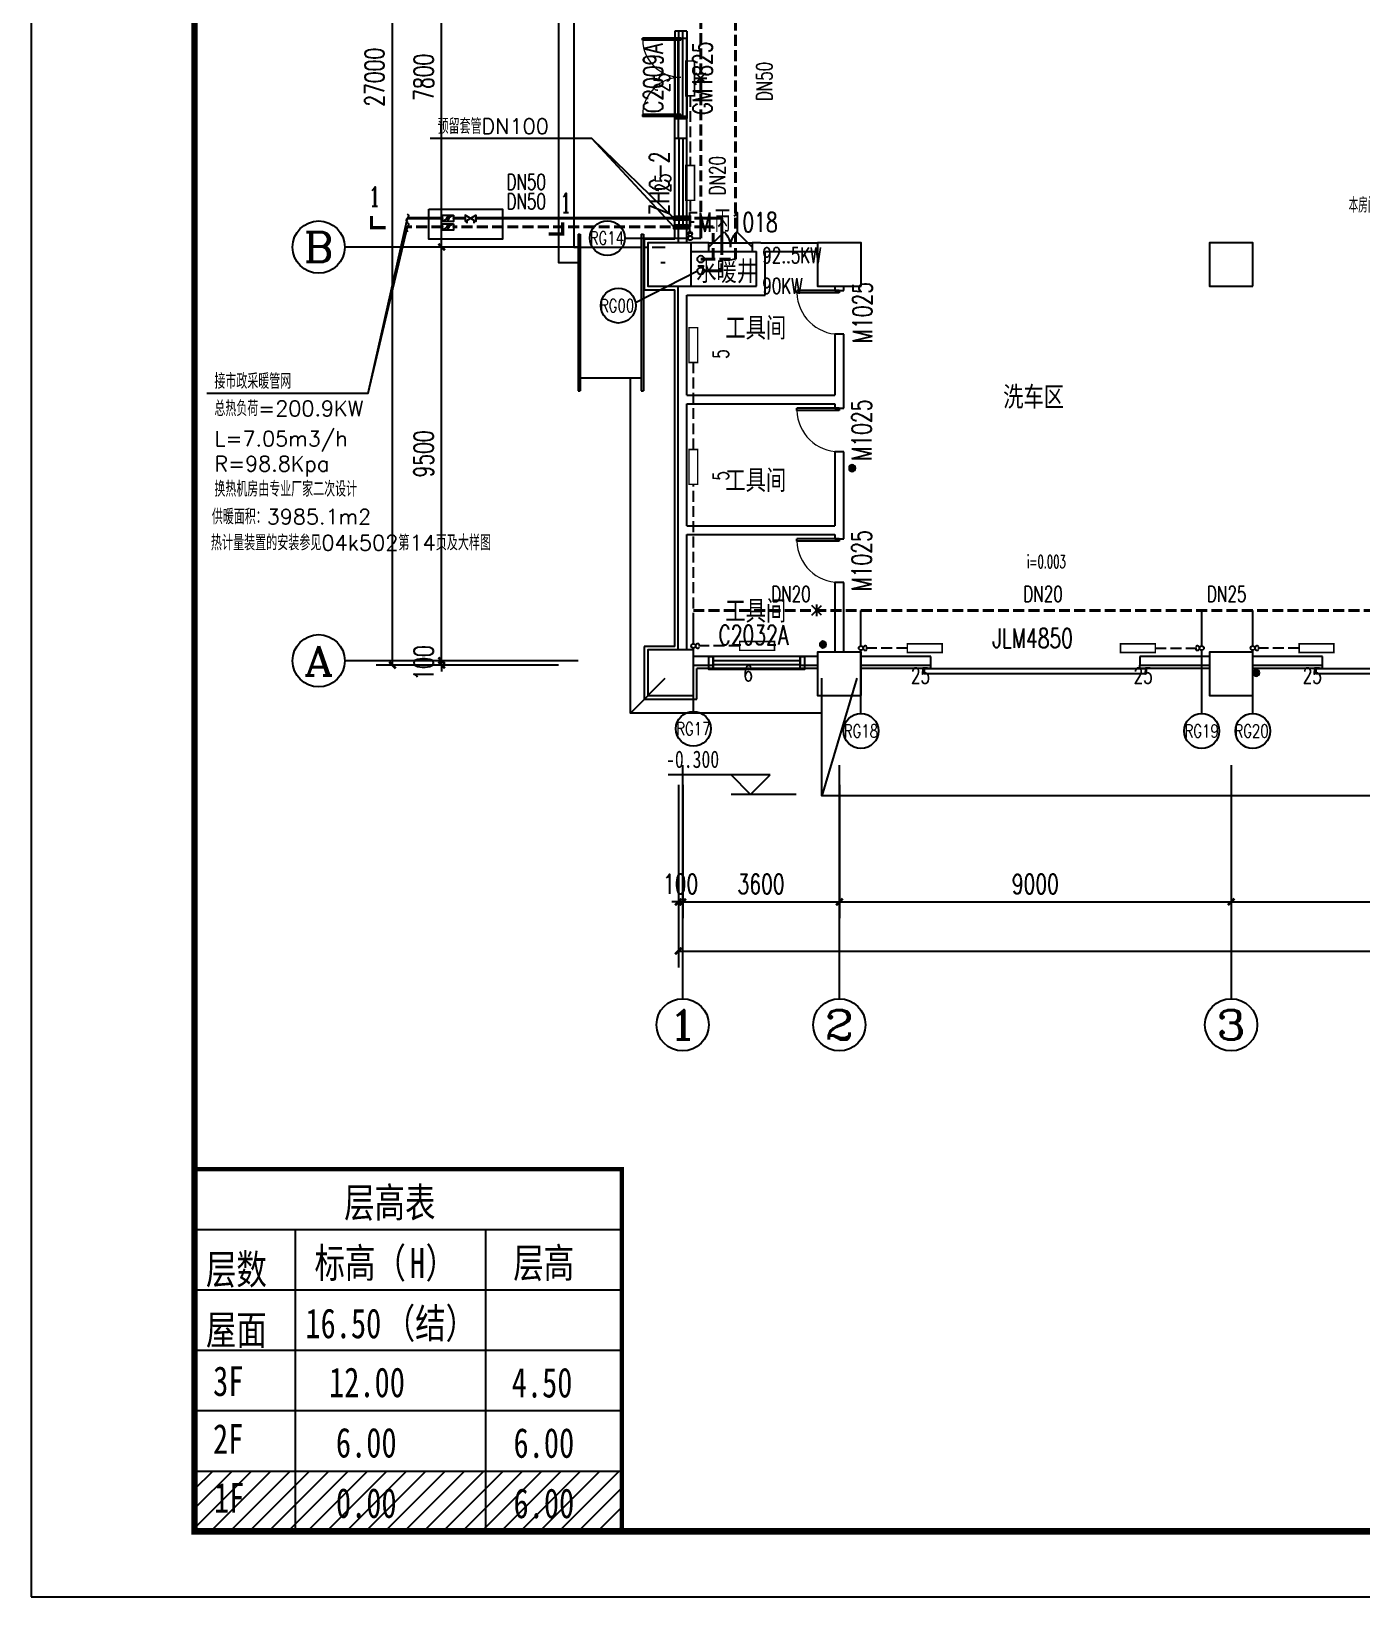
# Model space of a CAD drawing. Extents: x -37230 to 424755, y -141014 to 127947.
# Drawn here: x 52230 to 82791, y -3727 to 32221 of the extents above; entities that cross this region are included whole.
import ezdxf
from ezdxf.enums import TextEntityAlignment as Align

# ---------------------------------------------------------------- set-up
doc = ezdxf.new("R2010")
doc.units = 0
doc.header["$LTSCALE"] = 1000
doc.header["$MEASUREMENT"] = 0
doc.linetypes.add('DASH', pattern=[0.35, 0.25, -0.1])
for name, color, linetype in [('AXIS', 3, 'Continuous'), ('AXIS_TEXT', 7, 'Continuous'), ('COLUMN', 8, 'Continuous'), ('DIM-暖供水', 3, 'Continuous'), ('DIM_SYMB', 3, 'Continuous'), ('EQ-TH', 7, 'Continuous'), ('LINE_LOOK(看线)', 215, 'Continuous'), ('PIPE-暖供支管', 4, 'Continuous'), ('PIPE-暖回支管', 4, 'DASH'), ('PIPE_DIM', 3, 'Continuous'), ('PUB_TAB(表格及表格文字)', 7, 'Continuous'), ('PUB_Title(图框)', 130, 'Continuous'), ('S_GROUND(给排水)', 143, 'Continuous'), ('SURFACE', 5, 'Continuous'), ('TH-散热器', 4, 'Continuous'), ('TH_TEXT', 7, 'Continuous'), ('TWT_TITLE', 7, 'Continuous'), ('VALVE-暖供水', 7, 'Continuous'), ('VALVE-暖回水', 7, 'Continuous'), ('VPIPE-暖供水', 3, 'Continuous'), ('WINDOW_TEXT', 8, 'Continuous'), ('暖--文字', 3, 'Continuous'), ('暖通底图', 8, 'Continuous'), ('设备以及附件层', 7, 'Continuous')]:
    doc.layers.add(name, color=color, linetype=linetype)
doc.layers.add('PIPE-暖供水', color=1, linetype='Continuous', lineweight=40)
doc.layers.add('PIPE-暖回水', color=2, linetype='DASH', lineweight=40)
doc.styles.add('-宋体', font='', dxfattribs={"width": 0.75})
doc.styles.add('_TCH_AXIS', font='COMPLEX', dxfattribs={"bigfont": 'GBCBIG'})
doc.styles.add('_TCH_DIM', font='SIMPLEX', dxfattribs={"bigfont": 'GBCBIG'})
doc.styles.add('_TCH_DIM_T3', font='SIMPLEX', dxfattribs={"width": 0.705882, "bigfont": 'GBCBIG'})
doc.styles.add('_TCH_LABEL', font='COMPLEX', dxfattribs={"bigfont": 'GBCBIG'})
doc.styles.add('_TCH_WINDOW', font='SIMPLEX', dxfattribs={"height": 3.5, "bigfont": 'GBCBIG'})
doc.styles.add('_THVAC_DIM', font='SIMPLEX', dxfattribs={"width": 0.8, "height": 3.5, "bigfont": 'HZTXT'})
doc.styles.add('_THVAC_SERIAL', font='COMPLEX', dxfattribs={"width": 0.8, "height": 3.5, "bigfont": 'HZTXT'})
doc.styles.add('COMPLEX', font='COMPLEX')
doc.styles.add('DIM_FONT', font='SIMPLEX', dxfattribs={"width": 0.7, "bigfont": 'GBCBIG'})
doc.styles.get('-宋体').set_extended_font_data('SimSun')
doc.dimstyles.new('_TCH_ARCH&&150', dxfattribs={"dimscale": 1.5, "dimtxt": 350, "dimasz": 100, "dimexe": 250, "dimexo": 300, "dimgap": 100, "dimtad": 1, "dimdec": 0, "dimzin": 0, "dimdsep": 46, "dimtxsty": 'DIM_FONT', "dimblk": 'ARCHTICK', "dimcen": 0.09, "dimclrt": 7, "dimazin": 2, "dimtfac": 1, "dimtdec": 0, "dimtix": 1, "dimtmove": 2, "dimatfit": 3, "dimfxl": 0, "dimtolj": 1, "dimtzin": 0, "dimarcsym": 0})

# ---------------------------------------------------------------- blocks, each defined once
blk = doc.blocks.new('geipaishuiguan')
at = {"layer": 'S_GROUND(给排水)'}
for p, q in [((-50313, 82116), (-50313, 81971)), ((-50275, 82043), (-50313, 82043)), ((-50275, 82116), (-50275, 81971))]:
    blk.add_line(p, q, dxfattribs=at)
for radius in [75, 50]:
    blk.add_circle((-50294, 82043), radius, dxfattribs=at)
blk = doc.blocks.new('gouzaozhuyi')
at = {"layer": 'COLUMN'}
blk.add_lwpolyline([(-113223, -21566), (-113223, -21866), (-113323, -21866), (-113323, -21566), (-113223, -21566)], dxfattribs=at)
blk = doc.blocks.new('我')
at = {"layer": 'TWT_TITLE'}
blk.add_lwpolyline([(-144001, -68537), (-54901, -68537), (-54901, -5537), (-144001, -5537)], close=True, dxfattribs=at)
at = {"layer": 'TWT_TITLE', "const_width": 150}
blk.add_lwpolyline([(-140251, -67037), (-56401, -67037), (-56401, -7037), (-140251, -7037)], close=True, dxfattribs=at)
blk = doc.blocks.new('_ArchTick')
at = {"color": 0, "linetype": 'ByBlock', "const_width": 0.4}
blk.add_lwpolyline([(-0.5, -0.5), (0.5, 0.5)], dxfattribs=at)
blk = doc.blocks.new('*D70')
at = {"layer": 'AXIS', "color": 0, "lineweight": -2}
for p, q in [((64341, 35065), (61278, 35065)), ((61653, 27265), (61653, 35065)), ((64341, 27265), (61278, 27265))]:
    blk.add_line(p, q, dxfattribs=at)
at = {"layer": 'Defpoints', "color": 0}
for p in [(61653, 35065), (64791, 35065), (64791, 27265)]:
    blk.add_point(p, dxfattribs=at)
at = {"layer": 'AXIS', "color": 0, "lineweight": -2, "xscale": 150, "yscale": 150, "zscale": 150}
for p, rotation in [((61653, 35065), 90), ((61653, 27265), 270)]:
    blk.add_blockref('_ArchTick', p, dxfattribs=dict(at, rotation=rotation))
at = {"layer": 'AXIS', "color": 7, "insert": (61240, 31165), "char_height": 446.2, "attachment_point": 5, "rotation": 90, "style": '_TCH_DIM_T3'}
blk.add_mtext('\\A1;7800', dxfattribs=at)
blk = doc.blocks.new('*D71')
at = {"layer": 'AXIS', "color": 0, "lineweight": -2}
for p, q in [((64341, 27265), (61278, 27265)), ((61653, 17765), (61653, 27265)), ((64341, 17765), (61278, 17765))]:
    blk.add_line(p, q, dxfattribs=at)
at = {"layer": 'Defpoints', "color": 0}
for p in [(61653, 27265), (64791, 27265), (64791, 17765)]:
    blk.add_point(p, dxfattribs=at)
at = {"layer": 'AXIS', "color": 0, "lineweight": -2, "xscale": 150, "yscale": 150, "zscale": 150}
for p, rotation in [((61653, 27265), 90), ((61653, 17765), 270)]:
    blk.add_blockref('_ArchTick', p, dxfattribs=dict(at, rotation=rotation))
at = {"layer": 'AXIS', "color": 7, "insert": (61240, 22515), "char_height": 446.2, "attachment_point": 5, "rotation": 90, "style": '_TCH_DIM_T3'}
blk.add_mtext('\\A1;9500', dxfattribs=at)
blk = doc.blocks.new('*D72')
at = {"layer": 'AXIS', "color": 0, "lineweight": -2}
for p, q in [((64341, 17765), (61278, 17765)), ((64341, 17665), (61278, 17665)), ((61653, 17765), (61653, 17915)), ((61653, 17665), (61653, 17765)), ((61653, 17665), (61653, 17515))]:
    blk.add_line(p, q, dxfattribs=at)
at = {"layer": 'Defpoints', "color": 0}
for p in [(61653, 17765), (64791, 17765), (64791, 17665)]:
    blk.add_point(p, dxfattribs=at)
at = {"layer": 'AXIS', "color": 0, "lineweight": -2, "xscale": 150, "yscale": 150, "zscale": 150}
for p, rotation in [((61653, 17765), 270), ((61653, 17665), 90)]:
    blk.add_blockref('_ArchTick', p, dxfattribs=dict(at, rotation=rotation))
at = {"layer": 'AXIS', "color": 7, "insert": (61240, 17715), "char_height": 446.2, "attachment_point": 5, "rotation": 90, "style": '_TCH_DIM_T3'}
blk.add_mtext('\\A1;100', dxfattribs=at)
blk = doc.blocks.new('*D73')
at = {"layer": 'AXIS', "color": 0, "lineweight": -2}
for p, q in [((64341, 44665), (60149, 44665)), ((60524, 17665), (60524, 44665)), ((64341, 17665), (60149, 17665))]:
    blk.add_line(p, q, dxfattribs=at)
at = {"layer": 'Defpoints', "color": 0}
for p in [(60524, 44665), (64791, 44665), (64791, 17665)]:
    blk.add_point(p, dxfattribs=at)
at = {"layer": 'AXIS', "color": 0, "lineweight": -2, "xscale": 150, "yscale": 150, "zscale": 150}
for p, rotation in [((60524, 44665), 90), ((60524, 17665), 270)]:
    blk.add_blockref('_ArchTick', p, dxfattribs=dict(at, rotation=rotation))
at = {"layer": 'AXIS', "color": 7, "insert": (60111, 31165), "char_height": 446.2, "attachment_point": 5, "rotation": 90, "style": '_TCH_DIM_T3'}
blk.add_mtext('\\A1;27000', dxfattribs=at)
blk = doc.blocks.new('*D74')
at = {"layer": 'AXIS', "color": 0, "lineweight": -2}
for p, q in [((67091, 14915), (67091, 11852)), ((67191, 14915), (67191, 11852)), ((67091, 12227), (66941, 12227)), ((67091, 12227), (67191, 12227)), ((67191, 12227), (67341, 12227))]:
    blk.add_line(p, q, dxfattribs=at)
at = {"layer": 'Defpoints', "color": 0}
for p in [(67091, 15365), (67191, 15365), (67191, 12227)]:
    blk.add_point(p, dxfattribs=at)
at = {"layer": 'AXIS', "color": 0, "lineweight": -2, "xscale": 150, "yscale": 150, "zscale": 150}
blk.add_blockref('_ArchTick', (67091, 12227), dxfattribs=at)
at = {"layer": 'AXIS', "color": 0, "lineweight": -2, "xscale": 150, "yscale": 150, "zscale": 150, "rotation": 180}
blk.add_blockref('_ArchTick', (67191, 12227), dxfattribs=at)
at = {"layer": 'AXIS', "color": 7, "insert": (67141, 12639), "char_height": 446.2, "attachment_point": 5, "style": '_TCH_DIM_T3'}
blk.add_mtext('\\A1;100', dxfattribs=at)
blk = doc.blocks.new('*D75')
at = {"layer": 'AXIS', "color": 0, "lineweight": -2}
for p, q in [((67191, 14915), (67191, 11852)), ((70791, 14915), (70791, 11852)), ((67191, 12227), (70791, 12227))]:
    blk.add_line(p, q, dxfattribs=at)
at = {"layer": 'Defpoints', "color": 0}
for p in [(67191, 15365), (70791, 15365), (70791, 12227)]:
    blk.add_point(p, dxfattribs=at)
at = {"layer": 'AXIS', "color": 0, "lineweight": -2, "xscale": 150, "yscale": 150, "zscale": 150, "rotation": 180}
blk.add_blockref('_ArchTick', (67191, 12227), dxfattribs=at)
at = {"layer": 'AXIS', "color": 0, "lineweight": -2, "xscale": 150, "yscale": 150, "zscale": 150}
blk.add_blockref('_ArchTick', (70791, 12227), dxfattribs=at)
at = {"layer": 'AXIS', "color": 7, "insert": (68991, 12639), "char_height": 446.2, "attachment_point": 5, "style": '_TCH_DIM_T3'}
blk.add_mtext('\\A1;3600', dxfattribs=at)
blk = doc.blocks.new('*D76')
at = {"layer": 'AXIS', "color": 0, "lineweight": -2}
for p, q in [((70791, 14915), (70791, 11852)), ((79791, 14915), (79791, 11852)), ((70791, 12227), (79791, 12227))]:
    blk.add_line(p, q, dxfattribs=at)
at = {"layer": 'Defpoints', "color": 0}
for p in [(70791, 15365), (79791, 15365), (79791, 12227)]:
    blk.add_point(p, dxfattribs=at)
at = {"layer": 'AXIS', "color": 0, "lineweight": -2, "xscale": 150, "yscale": 150, "zscale": 150, "rotation": 180}
blk.add_blockref('_ArchTick', (70791, 12227), dxfattribs=at)
at = {"layer": 'AXIS', "color": 0, "lineweight": -2, "xscale": 150, "yscale": 150, "zscale": 150}
blk.add_blockref('_ArchTick', (79791, 12227), dxfattribs=at)
at = {"layer": 'AXIS', "color": 7, "insert": (75291, 12639), "char_height": 446.2, "attachment_point": 5, "style": '_TCH_DIM_T3'}
blk.add_mtext('\\A1;9000', dxfattribs=at)
blk = doc.blocks.new('*D77')
at = {"layer": 'AXIS', "color": 0, "lineweight": -2}
for p, q in [((79791, 14915), (79791, 11852)), ((88791, 14915), (88791, 11852)), ((79791, 12227), (88791, 12227))]:
    blk.add_line(p, q, dxfattribs=at)
at = {"layer": 'Defpoints', "color": 0}
for p in [(79791, 15365), (88791, 15365), (88791, 12227)]:
    blk.add_point(p, dxfattribs=at)
at = {"layer": 'AXIS', "color": 0, "lineweight": -2, "xscale": 150, "yscale": 150, "zscale": 150, "rotation": 180}
blk.add_blockref('_ArchTick', (79791, 12227), dxfattribs=at)
at = {"layer": 'AXIS', "color": 0, "lineweight": -2, "xscale": 150, "yscale": 150, "zscale": 150}
blk.add_blockref('_ArchTick', (88791, 12227), dxfattribs=at)
at = {"layer": 'AXIS', "color": 7, "insert": (84291, 12639), "char_height": 446.2, "attachment_point": 5, "style": '_TCH_DIM_T3'}
blk.add_mtext('\\A1;9000', dxfattribs=at)
blk = doc.blocks.new('*D83')
at = {"layer": 'AXIS', "color": 0, "lineweight": -2}
for p, q in [((67091, 14915), (67091, 10723)), ((116491, 14915), (116491, 10723)), ((67091, 11098), (116491, 11098))]:
    blk.add_line(p, q, dxfattribs=at)
at = {"layer": 'Defpoints', "color": 0}
for p in [(67091, 15365), (116491, 15365), (116491, 11098)]:
    blk.add_point(p, dxfattribs=at)
at = {"layer": 'AXIS', "color": 0, "lineweight": -2, "xscale": 150, "yscale": 150, "zscale": 150, "rotation": 180}
blk.add_blockref('_ArchTick', (67091, 11098), dxfattribs=at)
at = {"layer": 'AXIS', "color": 0, "lineweight": -2, "xscale": 150, "yscale": 150, "zscale": 150}
blk.add_blockref('_ArchTick', (116491, 11098), dxfattribs=at)
at = {"layer": 'AXIS', "color": 7, "insert": (91791, 11510), "char_height": 446.2, "attachment_point": 5, "style": '_TCH_DIM_T3'}
blk.add_mtext('\\A1;49400', dxfattribs=at)
blk = doc.blocks.new('_AXISO')
blk.add_circle((0, 0), 0.5)
at = {"layer": 'AXIS_TEXT', "style": 'COMPLEX', "width": 1.041667}
blk.add_attdef('A', text='', height=0.56, dxfattribs=at).set_placement((-0.25, -0.28), (0.25, -0.28), align=Align.FIT)
blk = doc.blocks.new('$DorLib2D$00000116')
at = {"color": 0}
for p, q in [((-0.5, 0), (-0.146, 0.354)), ((0.5, 0), (0.146, 0.354))]:
    blk.add_line(p, q, dxfattribs=at)
for centre, start, end in [((-0.5, 0), 0, 45), ((0.5, 0), 135, 180)]:
    blk.add_arc(centre, 0.5, start, end, dxfattribs=at)
blk = doc.blocks.new('$DorLib2D$00000001')
for p, q in [((0.45, 0.975), (0.5, 0.975)), ((0.45, 0), (0.45, 0.975)), ((0.5, 0), (0.5, 0.975)), ((0.5, 0), (0.45, 0))]:
    blk.add_line(p, q)
at = {"lineweight": 13}
blk.add_arc((0.475, 0), 0.975, 91.4693, 180, dxfattribs=at)
blk = doc.blocks.new('$DorLib2D$00000002')
for p, q in [((-0.5, 0), (-0.5, 0.4875)), ((-0.475, 0.4875), (-0.5, 0.4875)), ((-0.475, 0), (-0.475, 0.4875)), ((0.475, 0), (0.475, 0.4875)), ((0.475, 0.4875), (0.5, 0.4875)), ((0.5, 0), (0.5, 0.4875)), ((-0.5, 0), (-0.475, 0)), ((0.5, 0), (0.475, 0))]:
    blk.add_line(p, q)
at = {"lineweight": 13}
for centre, start, end in [((-0.4875, 0), 0, 88.53072), ((0.4875, 0), 91.46928, 180)]:
    blk.add_arc(centre, 0.4875, start, end, dxfattribs=at)
blk = doc.blocks.new('$DorLib2D$00000126')
at = {"color": 0, "linetype": 'Continuous'}
for p, q in [((-0.532, 0.5), (-0.532, 0.9)), ((0.532, 0.9), (0.532, 0.5))]:
    blk.add_line(p, q, dxfattribs=at)
at = {"color": 0, "linetype": 'DASH'}
for p, q in [((-0.532, 0.9), (0.532, 0.9)), ((-0.532, 0.5), (0.532, 0.5))]:
    blk.add_line(p, q, dxfattribs=at)
blk = doc.blocks.new('$WINLIB2D$00000001')
at = {"color": 0}
for points in [[(-0.5, 0.5), (-0.5, -0.5)], [(-0.5, 0.5), (0.5, 0.5)], [(0.5, -0.5), (0.5, 0.5)], [(0.5, 0.167), (-0.5, 0.167)], [(0.5, -0.167), (-0.5, -0.167)], [(-0.5, -0.5), (0.5, -0.5)]]:
    blk.add_lwpolyline(points, dxfattribs=at)
blk = doc.blocks.new('_FZH')
blk.add_lwpolyline([(-0.5, -0.5), (0.5, -0.5), (0.5, 0.5), (-0.5, 0.5)], close=True)
blk = doc.blocks.new('$VALVE$00000780')
at = {"layer": '设备以及附件层'}
for points in [[(-37, -37), (37, 37)], [(37, -37), (-37, 37)], [(0, 45), (0, -45)]]:
    blk.add_lwpolyline(points, dxfattribs=at)
blk = doc.blocks.new('$ThvacSys$00000040')
at = {"elevation": 0}
blk.add_lwpolyline([(7, -101, -0.575183), (0, 0, 0.604745), (-11, 101, 16.924828)], format="xyb", dxfattribs=at)
blk = doc.blocks.new('$VALVE$00000898')
blk.add_lwpolyline([(128, 74), (-128, -74), (-128, 74)], close=True)
blk.add_lwpolyline([(128, 74), (128, -74), (-128, -74)])
at = {"const_width": 50}
blk.add_lwpolyline([(0, 25, -1), (0, -25, -1)], format="xyb", close=True, dxfattribs=at)
for p in [(-128, 0), (128, 0)]:
    blk.add_point(p)
blk = doc.blocks.new('$VALVE$00000929')
blk.add_lwpolyline([(-125, -72), (125, 72), (125, -72), (-125, 72)], close=True)
for points in [[(-80, -46), (-80, -116)], [(80, -46), (80, -116)]]:
    blk.add_lwpolyline(points)
for p in [(-125, 0), (125, 0)]:
    blk.add_point(p)
blk = doc.blocks.new('i')
at = {"layer": 'AXIS'}
for p1, p2, distance, picture, middle in [((64791.4, 17665.2), (64791.4, 44665.2), 4267.7, '*D73', (60111.2, 31165.2)), ((64791.4, 27265.2), (64791.4, 35065.2), 3138.6, '*D70', (61240.3, 31165.2)), ((64791.4, 17765.2), (64791.4, 27265.2), 3138.6, '*D71', (61240.3, 22515.2)), ((64791.4, 17665.2), (64791.4, 17765.2), 3138.6, '*D72', (61240.3, 17715.2)), ((67091.4, 15365.2), (67191.4, 15365.2), -3138.6, '*D74', (67141.4, 12639.1)), ((67091.4, 15365.2), (116491.4, 15365.2), -4267.7, '*D83', (91791.4, 11510)), ((67191.4, 15365.2), (70791.4, 15365.2), -3138.6, '*D75', (68991.4, 12639.1)), ((70791.4, 15365.2), (79791.4, 15365.2), -3138.6, '*D76', (75291.4, 12639.1)), ((79791.4, 15365.2), (88791.4, 15365.2), -3138.6, '*D77', (84291.4, 12639.1))]:
    dim = blk.add_aligned_dim(p1=p1, p2=p2, distance=distance, dimstyle='_TCH_ARCH&&150', dxfattribs=at)
    dim.commit()
    dim.dimension.update_dxf_attribs({"geometry": picture, "text_midpoint": middle})

msp = doc.modelspace()

# ---------------------------------------------------------------- hatches: boundary and pattern name
at = {"layer": 'LINE_LOOK(看线)'}
h = msp.add_hatch(dxfattribs=at)
h.set_pattern_fill('ANSI31', color=256, scale=198, style=0)
h.set_pattern_definition([(45, (-63234.24, -248498.12), (-222.26134, 222.26134), [])])
h.paths.add_polyline_path([(55980, -841.4), (65794.1, -841.4), (65794.1, -2227.4), (55980, -2227.4)])

# ---------------------------------------------------------------- linework, layer by layer
at = {"color": 3}
for p, q in [((65862.5, 27471.3), (67315.6, 27471.3, 750)), ((66110.3, 25996.1), (67530.1, 26719, 3000)), ((67438.6, 16603.1), (67438.6, 18056.2, 750)), ((71288.6, 16553.1), (71288.6, 18006.2, 750)), ((79115.7, 16553.1), (79115.7, 18006.2, 750)), ((80288.6, 16553.1), (80288.6, 18006.2, 750))]:
    msp.add_line(p, q, dxfattribs=at)
for points in [[(61362.1, 28132.6), (63057.1, 28132.6), (63057.1, 27449.9), (61362.1, 27449.9)], [(66992.7, 27974.9), (67311.1, 27974.9), (67311.1, 27880.9), (66992.7, 27880.9)], [(66992.7, 27774.9), (67311.1, 27774.9), (67311.1, 27680.9), (66992.7, 27680.9)]]:
    msp.add_lwpolyline(points, close=True)
at = {"layer": 'AXIS'}
for p, q in [((64791.4, 27265.2), (59431.4, 27265.2)), ((64791.4, 17765.2), (59431.4, 17765.2)), ((67191.4, 15365.2), (67191.4, 10005.2)), ((70791.4, 15365.2), (70791.4, 10005.2)), ((79791.4, 15365.2), (79791.4, 10005.2))]:
    msp.add_line(p, q, dxfattribs=at)
at = {"layer": 'DIM-暖供水'}
msp.add_lwpolyline([(74821, 19788.3, 0, 0, 0), (76121, 19788.3, 53.3, 0, 0), (76321, 19788.3, 0, 0, 0)], format="xyseb", dxfattribs=at)
for centre in [(65462.5, 27471.3), (67438.6, 16203.1), (71288.6, 16153.1), (79115.7, 16153.1), (80288.6, 16153.1)]:
    msp.add_circle(centre, 400, dxfattribs=at)
at = {"layer": 'DIM_SYMB', "color": 3}
for points in [[(61390.1, 29769.3), (65099.1, 29769.3), (66992.7, 27727.9)], [(61390.1, 29769.3), (65099.1, 29769.3), (66992.7, 27927.9)], [(56261.8, 23914.6), (59970.8, 23914.6), (60869.5, 27927.9)], [(56261.8, 23914.6), (59970.8, 23914.6), (60869.5, 27727.9)]]:
    msp.add_lwpolyline(points, dxfattribs=at)
at = {"layer": 'LINE_LOOK(看线)'}
msp.add_lwpolyline([(55980, -841.4), (65794.1, -841.4), (65794.1, -2227.4), (55980, -2227.4)], close=True, dxfattribs=at)
at = {"layer": 'PIPE-暖供支管', "linetype": 'Continuous'}
for p, q in [((67415.6, 27471.3), (67610.1, 27471.3)), ((71288.6, 18106.2), (71288.6, 18923.7)), ((79115.7, 18106.2), (79115.7, 18923.7)), ((80288.6, 18106.2), (80288.6, 18923.7)), ((67438.6, 18156.2), (67438.6, 18618.9))]:
    msp.add_line(p, q, dxfattribs=at)
for centre in [(67365.6, 27471.3), (67438.6, 18106.2), (67438.6, 18106.2), (71288.6, 18056.2), (71288.6, 18056.2), (79115.7, 18056.2), (79115.7, 18056.2), (80288.6, 18056.2), (80288.6, 18056.2)]:
    msp.add_circle(centre, 50, dxfattribs=at)
at = {"layer": 'PIPE-暖供水', "linetype": 'Continuous'}
for p, q in [((61673.5, 27927.9), (60869.5, 27927.9)), ((62193.3, 27927.9), (61929.5, 27927.9)), ((67265.6, 27927.9), (62443.7, 27927.9)), ((68095.7, 27927.9), (67465.6, 27927.9)), ((68095.7, 27088.6), (68095.7, 27927.9)), ((67690.1, 26719), (68095.7, 26719)), ((68095.7, 26719), (68095.7, 26888.6))]:
    msp.add_line(p, q, dxfattribs=at)
at = {"layer": 'PIPE-暖回支管', "linetype": 'DASH'}
for p, q in [((67365.6, 30738.2), (67365.6, 29138.2)), ((67365.6, 28338.2), (67365.6, 27571.3)), ((67438.6, 22617.8), (67438.6, 24615.2)), ((67438.6, 18618.9), (67438.6, 21816)), ((68503.3, 18106.2), (67538.6, 18106.2)), ((72353.3, 18056.2), (71388.6, 18056.2)), ((78051, 18056.2), (79015.7, 18056.2)), ((81353.3, 18056.2), (80388.6, 18056.2))]:
    msp.add_line(p, q, dxfattribs=at)
for centre, start, end in [((67365.6, 27571.3), 135, 45), ((67538.6, 18106.2), 45, 315), ((71388.6, 18056.2), 45, 315), ((79015.7, 18056.2), 225, 135), ((80388.6, 18056.2), 45, 315)]:
    msp.add_arc(centre, 50, start, end, dxfattribs=at)
at = {"layer": 'PIPE-暖回水', "linetype": 'DASH'}
for p, q in [((67610.1, 27727.9), (67610.1, 34696.2)), ((68404.3, 26988.6), (68404.3, 34419.1)), ((61673.5, 27727.9), (60869.5, 27727.9)), ((67265.6, 27727.9), (61929.5, 27727.9)), ((67610.1, 27727.9), (67465.6, 27727.9)), ((67610.1, 27471.3), (67610.1, 27727.9)), ((67895.7, 27727.9), (67610.1, 27727.9)), ((67895.7, 26988.6), (67895.7, 27727.9)), ((67610.1, 26988.6), (67895.7, 26988.6)), ((67690.1, 26988.6), (68404.3, 26988.6)), ((67438.6, 18923.7), (103327.4, 18923.7))]:
    msp.add_line(p, q, dxfattribs=at)
at = {"layer": 'PIPE_DIM'}
msp.add_circle((65714, 25921.9), 400, dxfattribs=at)
at = {"layer": 'PUB_TAB(表格及表格文字)', "const_width": 99}
msp.add_lwpolyline([(55964.7, -2227.4), (65794.1, -2227.4), (65794.1, 6088.6), (55964.7, 6088.6)], close=True, dxfattribs=at)
at = {"layer": 'PUB_TAB(表格及表格文字)'}
for points in [[(55964.7, 4702.6), (65794.1, 4702.6)], [(58293.1, 4702.6), (58293.1, -2227.4)], [(62664.8, 4702.6), (62664.8, -2227.4)], [(55964.7, 3316.6), (65794.1, 3316.6)], [(55964.7, 1930.6), (65794.1, 1930.6)], [(55964.7, 1930.6), (65794.1, 1930.6)], [(55964.7, 544.6), (65794.1, 544.6)], [(55964.7, -841.4), (65794.1, -841.4)]]:
    msp.add_lwpolyline(points, dxfattribs=at)
at = {"layer": 'SURFACE', "color": 8}
for p, q in [((67011.4, 32065.2), (67091.4, 32065.2)), ((67011.4, 32065.2), (67011.4, 30220.8)), ((67011.4, 30265.2), (67091.4, 30265.2)), ((67011.4, 29765.2), (67011.4, 30265.2)), ((67011.4, 30220.8), (67091.4, 30220.8)), ((67011.4, 29765.2), (67091.4, 29765.2)), ((67011.4, 27765.2), (67091.4, 27765.2)), ((67011.4, 27445.2), (67011.4, 27765.2)), ((67011.4, 27445.2), (66311.4, 27445.2)), ((66311.4, 27445.2), (66311.4, 26285.2)), ((66311.4, 26285.2), (67011.4, 26285.2)), ((67011.4, 26265.2), (67011.4, 26285.2)), ((67011.4, 23765.2), (67011.4, 26265.2)), ((67011.4, 20765.2), (67011.4, 23765.2)), ((67011.4, 18095.2), (67011.4, 20765.2)), ((67011.4, 18095.2), (66311.4, 18095.2)), ((66311.4, 18095.2), (66311.4, 16885.2)), ((67891.4, 17585.2), (67891.4, 17665.2)), ((69891.4, 17585.2), (69891.4, 17665.2)), ((72891.4, 17585.2), (72891.4, 17665.2)), ((77691.4, 17585.2), (77691.4, 17665.2)), ((81891.4, 17585.2), (81891.4, 17665.2)), ((67891.4, 17585.2), (67521.4, 17585.2)), ((67521.4, 16885.2), (67521.4, 17585.2)), ((70291.4, 17585.2), (69891.4, 17585.2)), ((72891.4, 17585.2), (71291.4, 17585.2)), ((79291.4, 17585.2), (77691.4, 17585.2)), ((81891.4, 17585.2), (80291.4, 17585.2)), ((66311.4, 16885.2), (67521.4, 16885.2))]:
    msp.add_line(p, q, dxfattribs=at)
at = {"layer": 'TH-散热器', "color": 3, "const_width": 35}
for points in [[(67265.6, 31538.2), (67265.6, 30738.2), (67465.6, 30738.2), (67465.6, 31538.2)], [(67265.6, 29138.2), (67265.6, 28338.2), (67465.6, 28338.2), (67465.6, 29138.2)], [(67338.6, 25415.7), (67338.6, 24615.7), (67538.6, 24615.7), (67538.6, 25415.7)], [(67338.6, 22616.4), (67338.6, 21816.4), (67538.6, 21816.4), (67538.6, 22616.4)], [(69303.3, 18206.2), (68503.3, 18206.2), (68503.3, 18006.2), (69303.3, 18006.2)], [(73153.3, 18156.2), (72353.3, 18156.2), (72353.3, 17956.2), (73153.3, 17956.2)], [(77251, 17956.2), (78051, 17956.2), (78051, 18156.2), (77251, 18156.2)], [(82153.3, 18156.2), (81353.3, 18156.2), (81353.3, 17956.2), (82153.3, 17956.2)]]:
    msp.add_lwpolyline(points, close=True, dxfattribs=at)
at = {"layer": 'VPIPE-暖供水', "linetype": 'Continuous'}
for centre in [(67610.1, 26988.6), (67610.1, 26719), (67610.1, 26719)]:
    msp.add_circle(centre, 80, dxfattribs=at)
at = {"layer": '暖--文字', "color": 6, "const_width": 75}
for points in [[(60044.5, 27983), (60044.5, 27713.8), (60367.6, 27713.8)], [(64438.5, 27833), (64438.5, 27563.8), (64115.5, 27563.8)]]:
    msp.add_lwpolyline(points, dxfattribs=at)
at = {"layer": '暖通底图', "color": 8}
for p, q in [((67011.4, 30265.2), (67011.4, 32065.2)), ((67091.4, 30220.8), (67091.4, 32065.2)), ((67091.4, 32065.2), (67291.4, 32065.2)), ((67291.4, 30265.2), (67291.4, 32065.2)), ((67291.4, 32065.2), (67291.4, 30220.8)), ((67291.4, 30265.2), (67091.4, 30265.2)), ((67091.4, 30265.2), (67091.4, 29765.2)), ((67291.4, 30220.8), (67091.4, 30220.8)), ((67291.4, 29765.2), (67291.4, 30265.2)), ((67091.4, 29765.2), (67291.4, 29765.2)), ((67291.4, 27765.2), (67091.4, 27765.2)), ((67091.4, 27765.2), (67091.4, 27365.2)), ((67291.4, 27365.2), (67291.4, 27765.2)), ((64791.4, 27565.2), (64841.4, 27565.2)), ((66241.4, 27565.2), (66291.4, 27565.2)), ((67791.4, 27365.2), (67391.4, 27365.2)), ((67791.4, 27165.2), (67791.4, 27365.2)), ((67791.4, 27365.2), (68791.4, 27365.2)), ((68991.4, 27365.2), (68791.4, 27365.2)), ((68791.4, 27365.2), (68791.4, 27165.2)), ((68991.4, 27365.2), (70291.4, 27365.2)), ((67391.4, 27165.2), (67791.4, 27165.2)), ((67791.4, 27165.2), (68791.4, 27165.2)), ((68791.4, 27165.2), (68891.4, 27165.2)), ((68891.4, 26365.2), (68891.4, 27165.2)), ((69091.4, 26165.2), (69091.4, 27165.2)), ((69091.4, 27165.2), (70291.4, 27165.2)), ((67091.4, 26265.2), (67091.4, 26365.2)), ((67091.4, 23765.2), (67091.4, 26265.2)), ((67291.4, 26365.2), (68891.4, 26365.2)), ((70691.4, 26365.2), (70691.4, 26265.2)), ((70691.4, 26265.2), (70891.4, 26265.2)), ((70891.4, 26265.2), (70891.4, 26365.2)), ((67291.4, 23865.2), (67291.4, 26165.2)), ((67291.4, 26165.2), (69091.4, 26165.2)), ((70891.4, 25265.2), (70691.4, 25265.2)), ((70691.4, 25265.2), (70691.4, 23865.2)), ((70891.4, 23765.2), (70891.4, 25265.2)), ((64841.4, 24265.2), (66241.4, 24265.2)), ((64791.4, 23965.2), (64841.4, 23965.2)), ((66241.4, 23965.2), (66291.4, 23965.2)), ((67091.4, 20765.2), (67091.4, 23765.2)), ((67291.4, 23865.2), (70691.4, 23865.2)), ((70891.4, 23565.2), (70891.4, 23765.2)), ((67291.4, 23665.2), (70691.4, 23665.2)), ((67291.4, 20865.2), (67291.4, 23665.2)), ((70691.4, 23665.2), (70691.4, 23565.2)), ((70691.4, 23565.2), (70891.4, 23565.2)), ((70891.4, 22565.2), (70691.4, 22565.2)), ((70691.4, 22565.2), (70691.4, 20865.2)), ((70891.4, 20765.2), (70891.4, 22565.2)), ((67291.4, 20865.2), (70691.4, 20865.2)), ((67091.4, 18015.2), (67091.4, 20765.2)), ((67291.4, 18015.2), (67291.4, 20665.2)), ((67291.4, 20665.2), (70691.4, 20665.2)), ((70691.4, 20665.2), (70691.4, 20565.2)), ((70691.4, 20565.2), (70891.4, 20565.2)), ((70891.4, 20565.2), (70891.4, 20765.2)), ((70891.4, 19565.2), (70691.4, 19565.2)), ((70691.4, 19565.2), (70691.4, 17965.2)), ((70891.4, 17965.2), (70891.4, 19565.2)), ((67891.4, 17865.2), (67441.4, 17865.2)), ((67441.4, 17665.2), (67891.4, 17665.2)), ((67891.4, 17665.2), (67891.4, 17865.2)), ((70291.4, 17865.2), (69891.4, 17865.2)), ((69891.4, 17865.2), (69891.4, 17665.2)), ((69891.4, 17665.2), (70291.4, 17665.2)), ((72891.4, 17865.2), (71291.4, 17865.2)), ((71291.4, 17665.2), (72891.4, 17665.2)), ((72891.4, 17665.2), (72891.4, 17865.2)), ((79291.4, 17865.2), (77691.4, 17865.2)), ((77691.4, 17865.2), (77691.4, 17665.2)), ((77691.4, 17665.2), (79291.4, 17665.2)), ((81891.4, 17865.2), (80291.4, 17865.2)), ((80291.4, 17665.2), (81891.4, 17665.2)), ((81891.4, 17665.2), (81891.4, 17865.2)), ((69891.4, 17565.2), (67891.4, 17565.2)), ((71191.4, 17365.2), (70391.4, 14665.2)), ((69203.5, 15147.9), (66856, 15147.9)), ((68753.5, 14697.9), (68303.5, 15147.9)), ((68753.5, 14697.9), (69203.5, 15147.9)), ((69803.5, 14697.9), (68303.5, 14697.9))]:
    msp.add_line(p, q, dxfattribs=at)
at = {"layer": '暖通底图'}
msp.add_lwpolyline([(66991.4, 38415.2), (64341.4, 38415.2), (64341.4, 26915.2), (64791.4, 26915.2)], dxfattribs=at)
at = {"layer": '暖通底图', "color": 8}
for points in [[(66991.4, 38065.2), (64691.4, 38065.2), (64691.4, 27265.2), (64891.4, 27265.2)], [(64791.4, 27565.2), (64791.4, 23965.2)], [(64841.4, 27565.2), (64841.4, 23965.2)], [(66241.4, 27565.2), (66241.4, 23965.2)], [(66291.4, 27565.2), (66291.4, 23965.2)], [(64841.4, 27265.2), (66241.4, 27265.2)], [(66291.4, 27265.2), (66391.4, 27265.2)], [(66491.4, 27265.2), (66691.4, 27265.2)], [(66691.4, 27265.2), (66791.4, 27265.2)], [(66691.4, 26915.2), (66791.4, 26915.2)], [(70391.4, 16565.2), (65991.4, 16565.2), (65991.4, 24265.2)], [(65991.4, 16565.2), (66791.4, 17365.2)], [(112391.4, 17365.2), (112391.4, 14665.2), (70391.4, 14665.2), (70391.4, 17365.2)]]:
    msp.add_lwpolyline(points, dxfattribs=at)

# ---------------------------------------------------------------- block references
msp.add_blockref('i', (3, 0.7))
at = {"layer": 'AXIS'}
ref = msp.add_blockref('_AXISO', (58831.4, 27265.2), dxfattribs=dict(at, xscale=1200, yscale=1200, zscale=1200))
ref.add_attrib('A', 'B', dxfattribs={"layer": 'AXIS_TEXT', "height": 678.8, "style": '_TCH_AXIS', "width": 1.235294}).set_placement((58492, 26925.8), (59170.8, 26925.8), align=Align.FIT)
ref = msp.add_blockref('_AXISO', (58831.4, 17765.2), dxfattribs=dict(at, xscale=1200, yscale=1200, zscale=1200))
ref.add_attrib('A', 'A', dxfattribs={"layer": 'AXIS_TEXT', "height": 678.8, "style": '_TCH_AXIS', "width": 1.166667}).set_placement((58492, 17425.8), (59170.8, 17425.8), align=Align.FIT)
ref = msp.add_blockref('_AXISO', (67191.4, 9405.2), dxfattribs=dict(at, xscale=1200, yscale=1200, zscale=1200))
ref.add_attrib('A', '1', dxfattribs={"layer": 'AXIS_TEXT', "height": 678.8, "style": '_TCH_AXIS', "width": 2.333333}).set_placement((66852, 9065.8), (67530.8, 9065.8), align=Align.FIT)
ref = msp.add_blockref('_AXISO', (70791.4, 9405.2), dxfattribs=dict(at, xscale=1200, yscale=1200, zscale=1200))
ref.add_attrib('A', '2', dxfattribs={"layer": 'AXIS_TEXT', "height": 678.8, "style": '_TCH_AXIS', "width": 1.5}).set_placement((70452, 9065.8), (71130.8, 9065.8), align=Align.FIT)
ref = msp.add_blockref('_AXISO', (79791.4, 9405.2), dxfattribs=dict(at, xscale=1200, yscale=1200, zscale=1200))
ref.add_attrib('A', '3', dxfattribs={"layer": 'AXIS_TEXT', "height": 678.8, "style": '_TCH_AXIS', "width": 1.5}).set_placement((79452, 9065.8), (80130.8, 9065.8), align=Align.FIT)
at = {"layer": 'EQ-TH'}
for p, rotation in [((60869.5, 27927.9), 180), ((60869.5, 27727.9), 179.9999999999997)]:
    msp.add_blockref('$ThvacSys$00000040', p, dxfattribs=dict(at, rotation=rotation))
at = {"layer": 'PUB_Title(图框)', "color": 3}
msp.add_blockref('我', (196231, 64809.9), dxfattribs=at)
at = {"layer": 'VALVE-暖供水', "xscale": 3, "yscale": 3, "zscale": 3, "rotation": 90}
msp.add_blockref('$VALVE$00000780', (67610.1, 31148.4), dxfattribs=at)
at = {"layer": 'VALVE-暖供水', "xscale": -1, "yscale": -1, "rotation": 180}
for name, p in [('$VALVE$00000898', (61801.5, 27927.9)), ('$VALVE$00000929', (62318.5, 27927.9))]:
    msp.add_blockref(name, p, dxfattribs=at)
at = {"layer": 'VALVE-暖供水', "xscale": 3, "yscale": 3, "zscale": 3}
msp.add_blockref('$VALVE$00000780', (70267.6, 18923.7), dxfattribs=at)
at = {"layer": 'VALVE-暖回水', "xscale": -1, "yscale": -1, "rotation": 179.9999999999997}
msp.add_blockref('$VALVE$00000898', (61801.5, 27727.9), dxfattribs=at)
at = {"layer": '暖通底图', "color": 8}
ref = msp.add_blockref('$DorLib2D$00000002', (67151.4, 31165.2), dxfattribs=dict(at, xscale=1800, yscale=1800, zscale=280, rotation=90))
ref.add_attrib('A', 'GM1825', (67870.9, 30302.7), dxfattribs={"layer": 'WINDOW_TEXT', "color": 8, "height": 446.25, "rotation": 90, "style": '_TCH_WINDOW', "width": 0.705882})
ref = msp.add_blockref('$WINLIB2D$00000001', (67151.4, 31220.8), dxfattribs=dict(at, xscale=-2000, yscale=-280, zscale=280, rotation=90))
ref.add_attrib('A', 'C2009A', (66741, 30343.3), dxfattribs={"layer": 'WINDOW_TEXT', "color": 8, "height": 446.25, "rotation": 90, "style": '_TCH_WINDOW', "width": 0.705882})
ref = msp.add_blockref('$WINLIB2D$00000001', (67151.4, 28765.2), dxfattribs=dict(at, xscale=2000, yscale=-280, zscale=280, rotation=90))
ref.add_attrib('A', 'ZHC-2', (66881, 27992.7), dxfattribs={"layer": 'WINDOW_TEXT', "color": 8, "height": 446.25, "rotation": 90, "style": '_TCH_WINDOW', "width": 0.705882})
at = {"layer": '暖通底图', "color": 8, "rotation": 90}
for p, xscale, yscale, zscale in [((66891.4, 26865.2), 1000, 1000, 1000), ((70791.4, 26865.2), 1000, 1000, 1000), ((79791.4, 26865.2), 1000, 1000, 1000), ((66916.4, 17490.2), 1050, 1050, 1050), ((70791.4, 17465.2), 1000, 1000, 1000), ((79791.4, 17465.2), 1000, 1000, 1000)]:
    msp.add_blockref('_FZH', p, dxfattribs=dict(at, xscale=xscale, yscale=yscale, zscale=zscale))
at = {"layer": '暖通底图', "color": 8, "xscale": -1000, "yscale": 1000, "zscale": 200}
msp.add_blockref('$DorLib2D$00000116', (68291.4, 27265.2), dxfattribs=at)
at = {"layer": '暖通底图', "color": 8}
ref = msp.add_blockref('$DorLib2D$00000001', (70791.4, 25765.2), dxfattribs=dict(at, xscale=1000, yscale=1000, zscale=200, rotation=90))
ref.add_attrib('A', 'M1025', (71544.6, 25060.2), dxfattribs={"layer": 'WINDOW_TEXT', "color": 8, "height": 446.25, "rotation": 90, "style": '_TCH_WINDOW', "width": 0.705882})
ref = msp.add_blockref('$DorLib2D$00000001', (70791.4, 23065.2), dxfattribs=dict(at, xscale=1000, yscale=1000, zscale=200, rotation=90))
ref.add_attrib('A', 'M1025', (71527, 22360.2), dxfattribs={"layer": 'WINDOW_TEXT', "color": 8, "height": 446.25, "rotation": 90, "style": '_TCH_WINDOW', "width": 0.705882})
at = {"layer": '暖通底图', "color": 8, "linetype": 'Continuous', "xscale": -1}
for p in [(20795.8, -59856.4), (20122.3, -63903.1)]:
    msp.add_blockref('geipaishuiguan', p, dxfattribs=at)
at = {"layer": '暖通底图', "color": 8}
ref = msp.add_blockref('$DorLib2D$00000001', (70791.4, 20065.2), dxfattribs=dict(at, xscale=1000, yscale=1000, zscale=200, rotation=90))
ref.add_attrib('A', 'M1025', (71527, 19360.2), dxfattribs={"layer": 'WINDOW_TEXT', "color": 8, "height": 446.25, "rotation": 90, "style": '_TCH_WINDOW', "width": 0.705882})
ref = msp.add_blockref('$WINLIB2D$00000001', (68891.4, 17725.2), dxfattribs=dict(at, xscale=2000, yscale=280, zscale=280, rotation=180))
ref.add_attrib('A', 'C2032A', (68013.9, 18134.6), dxfattribs={"layer": 'WINDOW_TEXT', "color": 8, "height": 446.25, "style": '_TCH_WINDOW', "width": 0.705882})
ref = msp.add_blockref('$DorLib2D$00000126', (75291.4, 17725.2), dxfattribs=dict(at, xscale=-4800, yscale=280, zscale=280, rotation=180))
ref.add_attrib('A', 'JLM4850', (74308.9, 18060.9), dxfattribs={"layer": 'WINDOW_TEXT', "color": 8, "height": 446.25, "style": '_TCH_WINDOW', "width": 0.705882})
ref = msp.add_blockref('$DorLib2D$00000126', (84291.4, 17725.2), dxfattribs=dict(at, xscale=-4800, yscale=280, zscale=280, rotation=180))
ref.add_attrib('A', 'JLM4850', (83308.9, 18060.9), dxfattribs={"layer": 'WINDOW_TEXT', "color": 8, "height": 446.25, "style": '_TCH_WINDOW', "width": 0.705882})
for p in [(181114.8, 39431.1), (183214.8, 39431.1)]:
    msp.add_blockref('gouzaozhuyi', p, dxfattribs=at)
at = {"layer": '暖通底图', "color": 8, "xscale": -1}
msp.add_blockref('geipaishuiguan', (30072.3, -64556.4), dxfattribs=at)

# ---------------------------------------------------------------- texts
at = {"layer": 'DIM-暖供水', "color": 7, "style": '_THVAC_DIM', "width": 0.564706}
msp.add_text('i=0.003', height=297.5, dxfattribs=at).set_placement((75099, 19893.3))
at = {"layer": 'DIM_SYMB', "color": 3, "style": '_TCH_DIM'}
for s, height, p in [('预留套管DN100', 350, (61564.4, 29865.3)), ('接市政采暖管网', 350, (56436.2, 24010.5)), ('总热负荷=200.9KW', 350, (56436.2, 23384.4)), ('L=7.05m3/h', 350, (56436.2, 22691.1)), ('R=98.8Kpa', 350, (56436.2, 22115.1)), ('换热机房由专业厂家二次设计', 350, (56436.2, 21534.9)), ('供暖面积：3985.1m2', 350, (56378.5, 20899.1)), ('热计量装置的安装参见04k502第14页及大样图', 352.593, (56356, 20299.7))]:
    msp.add_text(s, height=height, dxfattribs=at).set_placement(p)
at = {"layer": 'PUB_TAB(表格及表格文字)', "style": '-宋体', "width": 0.75}
for s, height, p in [('层高表', 683.54, (59416.3, 4983.6)), ('标高（', 683.54, (58736.9, 3593.8)), ('）', 683.5, (61288.8, 3593.8)), ('层高', 683.54, (63301.2, 3597.6)), ('层数', 683.54, (56241.9, 3447.7)), ('H', 683.5, (60924.3, 3593.8)), ('16.50', 683.54, (58526.2, 2207.8)), ('（结）', 683.54, (60349, 2207.8)), ('屋面', 683.54, (56241.9, 2061.7)), ('3F', 683.54, (56406.4, 881.4)), ('12.00', 683.54, (59069.3, 854.3)), ('4.50', 683.54, (63265.8, 848.1)), ('2F', 683.54, (56403.6, -446.6)), ('6.00', 683.54, (59227.3, -531.7)), ('6.00', 683.54, (63306.9, -537.9)), ('1F', 683.54, (56426.4, -1797)), ('0.00', 683.54, (59227.3, -1917.7)), ('6.00', 683.54, (63306.9, -1923.9))]:
    msp.add_text(s, height=height, dxfattribs=at).set_placement(p)
at = {"layer": 'TH_TEXT', "color": 3, "style": '_TCH_DIM', "width": 0.705882}
for s, p in [('DN50', (69250.7, 30615.8)), ('25', (66896.2, 30823.2)), ('DN20', (68167.1, 28452.5)), ('25', (66919.5, 28518.4)), ('5', (68249.9, 24700.6)), ('5', (68249.9, 21901.4))]:
    msp.add_text(s, height=360, rotation=90, dxfattribs=at).set_placement(p)
for s, height, p in [('DN50', 360, (63147.6, 28582.9)), ('DN50', 360, (63147.6, 28134)), ('本房间自然排烟，可开窗面积不小于建筑面积的2%%%，且最远点到可开启外窗距离不大于30米。', 350, (82489.4, 28056.4)), ('DN20', 360, (69228.9, 19119.2)), ('DN20', 360, (75020, 19119.2)), ('DN25', 360, (79239.5, 19119.2)), ('6', 360, (68588.2, 17294.9)), ('25', 360, (72438.2, 17244.9)), ('25', 360, (77554.6, 17244.9)), ('25', 360, (81438.2, 17244.9))]:
    msp.add_text(s, height=height, dxfattribs=at).set_placement(p)
at = {"layer": 'TH_TEXT', "style": '_THVAC_SERIAL', "width": 0.752941}
for s, p in [('RG14', (65057.2, 27322.6)), ('RG00', (65292.7, 25773.2)), ('RG17', (67043.9, 16054.4)), ('RG18', (70893.9, 16004.4)), ('RG19', (78721, 16004.4)), ('RG20', (79867.3, 16004.4))]:
    msp.add_text(s, height=297.5, dxfattribs=at).set_placement(p)
at = {"layer": 'TH_TEXT', "color": 1, "style": '_TCH_DIM', "width": 0.705882}
msp.add_text('92..5KW', height=360, rotation=0, dxfattribs=at).set_placement((69023.1, 26896.6))
msp.add_text('90KW', height=360, dxfattribs=at).set_placement((69023.1, 26195.3))
at = {"layer": 'WINDOW_TEXT', "color": 8, "style": '_TCH_WINDOW', "width": 0.705882}
for s, p in [('FM', (67297.1, 27613.5)), ('1018', (68295.7, 27613.5))]:
    msp.add_text(s, height=446.25, dxfattribs=at).set_placement(p)
at = {"layer": 'WINDOW_TEXT', "color": 8, "style": '_TCH_WINDOW'}
msp.add_text('丙', height=506.4, dxfattribs=at).set_placement((67927.1, 27613.5))
at = {"layer": '暖--文字', "color": 7, "style": '_TCH_LABEL', "width": 0.705882}
for p in [(59977, 28206.1), (64371, 28056.1)]:
    msp.add_text('1', height=446.2, dxfattribs=at).set_placement(p)
at = {"layer": '暖通底图', "color": 8, "style": '-宋体', "width": 0.75}
for s, p in [('水暖井', (67502.2, 26488.7)), ('工具间', (68173.5, 25190.6)), ('洗车区', (74556.5, 23604.8)), ('工具间', (68173.5, 21690.6)), ('工具间', (68173.5, 18690.6))]:
    msp.add_text(s, height=455.7, dxfattribs=at).set_placement(p)
at = {"layer": '暖通底图', "color": 7, "style": '-宋体', "width": 0.75}
msp.add_text('-0.300', height=398.73, dxfattribs=at).set_placement((66811, 15305.4))

doc.saveas('drawing.dxf')
